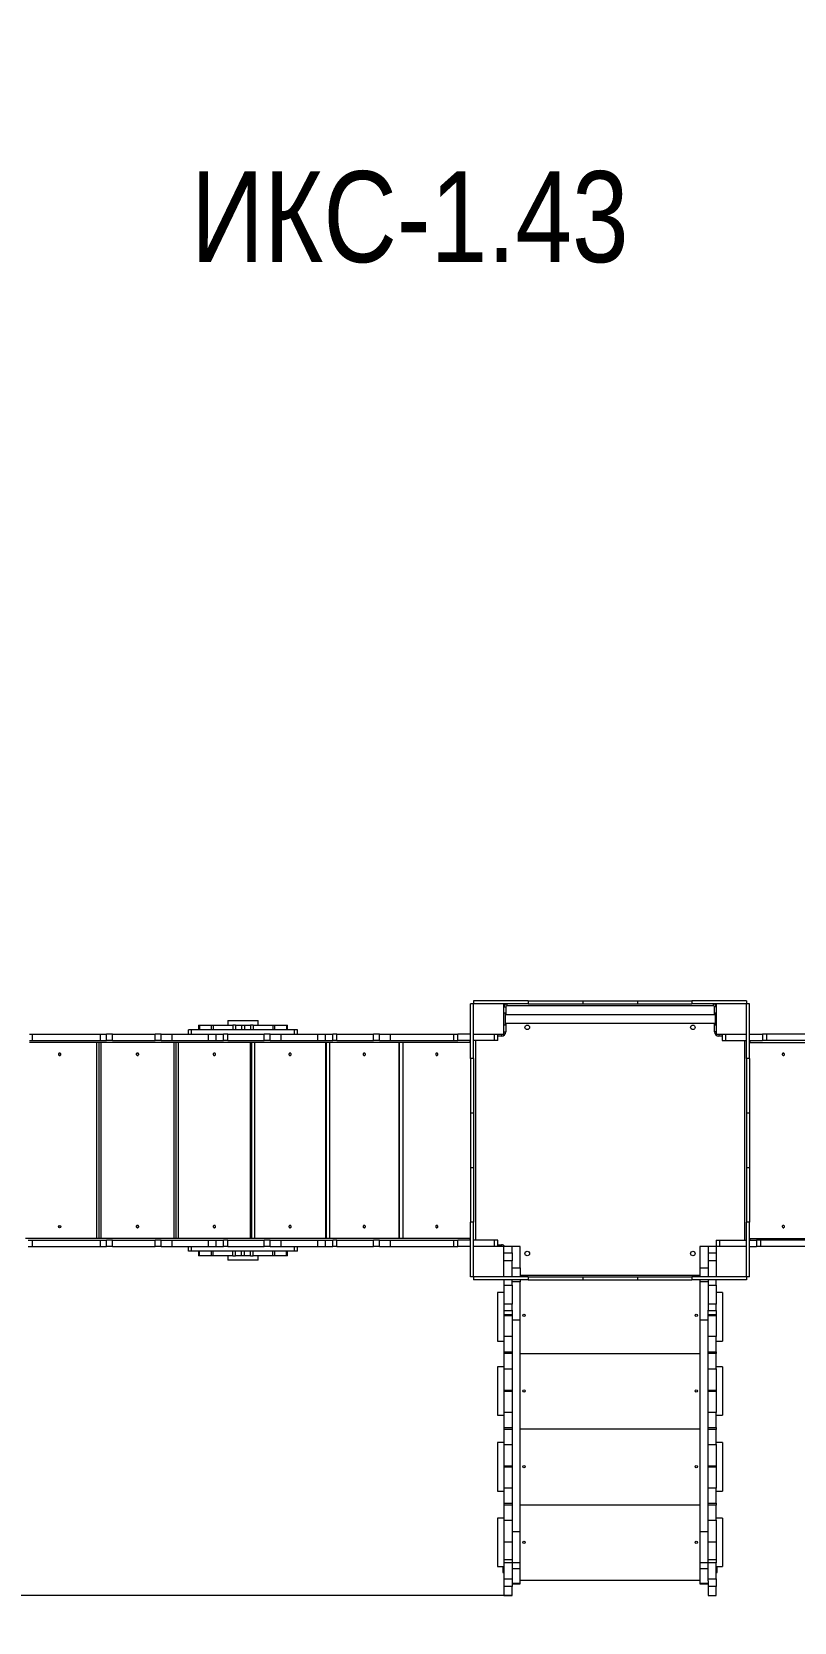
# Model space of a CAD drawing. Header units: millimetres. Extents: x -9609 to 9022, y -7175 to 8108.
# Drawn here: x -1159 to 1354, y -3581 to 1662 of the extents above; entities that cross this region are included whole.
import ezdxf

# ---------------------------------------------------------------- set-up
doc = ezdxf.new("R2010")
doc.units = ezdxf.units.MM
for name, color, linetype in [('DIKOM_АРТИКУЛ', 7, 'Continuous'), ('DIKOM_ОБЪЕКТ', 7, 'Continuous'), ('DIKOM_РАЗМЕР_ЗОНА', 7, 'Continuous'), ('DIKOM_РАЗМЕР_ОБЪЕКТА', 7, 'Continuous')]:
    doc.layers.add(name, color=color, linetype=linetype)
doc.styles.add('style1', font='arial.ttf', dxfattribs={"width": 0.8})
doc.dimstyles.new('1-50', dxfattribs={"dimtxt": 300, "dimasz": 200, "dimexe": 100, "dimexo": 0, "dimgap": 100, "dimtad": 1, "dimtxsty": 'style1', "dimcen": 200, "dimclrd": 7, "dimclre": 7, "dimclrt": 7, "dimadec": 1, "dimazin": 2, "dimtfac": 1, "dimtmove": 0, "dimatfit": 2, "dimfxl": 0, "dimlwd": 25, "dimlwe": 18, "dimarcsym": 0})

# ---------------------------------------------------------------- blocks, each defined once
blk = doc.blocks.new('*D10')
at = {"layer": 'Defpoints', "color": 0, "transparency": 16777216}
for p in [(-405.5, 6589.2), (-8044.7, -3492.8), (424.1, -3492.8)]:
    blk.add_point(p, dxfattribs=at)
at = {"layer": 'DIKOM_РАЗМЕР_ОБЪЕКТА', "color": 7, "lineweight": 18, "transparency": 16777216}
for p, q in [((-405.5, 6589.2), (-8144.7, 6589.2)), ((424.1, -3492.8), (-8144.7, -3492.8))]:
    blk.add_line(p, q, dxfattribs=at)
at = {"layer": 'DIKOM_РАЗМЕР_ОБЪЕКТА', "color": 7, "lineweight": 25, "transparency": 16777216}
blk.add_line((-8044.7, 6389.2), (-8044.7, -3292.8), dxfattribs=at)
at = {"layer": 'DIKOM_РАЗМЕР_ОБЪЕКТА', "color": 7, "transparency": 16777216}
for points in [[(-8078, 6389.2), (-8011.3, 6389.2), (-8044.7, 6589.2)], [(-8078, -3292.8), (-8011.3, -3292.8), (-8044.7, -3492.8)]]:
    blk.add_solid(points, dxfattribs=at)
at = {"layer": 'DIKOM_РАЗМЕР_ОБЪЕКТА', "color": 7, "transparency": 16777216, "insert": (-8297.8, 1541.5), "char_height": 300, "attachment_point": 5, "rotation": 90, "style": 'style1'}
blk.add_mtext('10100', dxfattribs=at)
blk = doc.blocks.new('*D11')
at = {"layer": 'Defpoints', "color": 0, "transparency": 16777216}
for p in [(-5802.9, 757.2), (7024.1, 94.2), (7024.1, -5959.7)]:
    blk.add_point(p, dxfattribs=at)
at = {"layer": 'DIKOM_РАЗМЕР_ОБЪЕКТА', "color": 7, "lineweight": 18, "transparency": 16777216}
for p, q in [((-5802.9, 757.2), (-5802.9, -6059.7)), ((7024.1, 94.2), (7024.1, -6059.7))]:
    blk.add_line(p, q, dxfattribs=at)
at = {"layer": 'DIKOM_РАЗМЕР_ОБЪЕКТА', "color": 7, "lineweight": 25, "transparency": 16777216}
blk.add_line((-5602.9, -5959.7), (6824.1, -5959.7), dxfattribs=at)
at = {"layer": 'DIKOM_РАЗМЕР_ОБЪЕКТА', "color": 7, "transparency": 16777216}
for points in [[(-5602.9, -5926.4), (-5602.9, -5993), (-5802.9, -5959.7)], [(6824.1, -5926.4), (6824.1, -5993), (7024.1, -5959.7)]]:
    blk.add_solid(points, dxfattribs=at)
at = {"layer": 'DIKOM_РАЗМЕР_ОБЪЕКТА', "color": 7, "transparency": 16777216, "insert": (822.9, -5706.5), "char_height": 300, "attachment_point": 5, "style": 'style1'}
blk.add_mtext('12800', dxfattribs=at)
blk = doc.blocks.new('*D12')
at = {"layer": 'Defpoints', "color": 0, "transparency": 16777216}
for p in [(9021.7, -405.8), (-7512.4, -2805.8), (9021.7, -7075)]:
    blk.add_point(p, dxfattribs=at)
at = {"layer": 'DIKOM_РАЗМЕР_ЗОНА', "color": 7, "lineweight": 18, "transparency": 16777216}
for p, q in [((9021.7, -405.8), (9021.7, -7175)), ((-7512.4, -2805.8), (-7512.4, -7175))]:
    blk.add_line(p, q, dxfattribs=at)
at = {"layer": 'DIKOM_РАЗМЕР_ЗОНА', "color": 7, "lineweight": 25, "transparency": 16777216}
blk.add_line((-7312.4, -7075), (8821.7, -7075), dxfattribs=at)
at = {"layer": 'DIKOM_РАЗМЕР_ЗОНА', "color": 7, "transparency": 16777216}
for points in [[(-7312.4, -7041.7), (-7312.4, -7108.4), (-7512.4, -7075)], [(8821.7, -7041.7), (8821.7, -7108.4), (9021.7, -7075)]]:
    blk.add_solid(points, dxfattribs=at)
at = {"layer": 'DIKOM_РАЗМЕР_ЗОНА', "color": 7, "transparency": 16777216, "insert": (938.2, -6821.9), "char_height": 300, "attachment_point": 5, "style": 'style1'}
blk.add_mtext('16500', dxfattribs=at)

msp = doc.modelspace()

# ---------------------------------------------------------------- linework, layer by layer
at = {"layer": 'DIKOM_ОБЪЕКТ', "color": 7, "linetype": 'Continuous', "lineweight": 15}
for p, q in [((297.086, -1542.788), (287.086, -1542.788)), ((287.086, -1722.788), (287.086, -1542.788)), ((477.086, -1532.788), (297.086, -1532.788)), ((297.086, -1532.788), (297.086, -1542.788)), ((297.086, -1722.788), (297.086, -1542.788)), ((477.086, -1542.788), (297.086, -1542.788)), ((397.085, -1642.788), (397.085, -1542.788)), ((397.085, -1552.788), (403.085, -1552.788)), ((401.086, -1572.788), (397.085, -1572.788)), ((401.086, -1572.788), (401.086, -1612.788)), ((403.085, -1552.788), (403.085, -1579.288)), ((407.085, -1542.788), (407.085, -1548.788)), ((1087.085, -1548.788), (407.085, -1548.788)), ((477.086, -1532.788), (477.086, -1542.788)), ((477.086, -1532.788), (657.085, -1532.788)), ((477.086, -1542.788), (657.085, -1542.788)), ((657.085, -1532.788), (657.085, -1542.788)), ((657.085, -1532.788), (837.085, -1532.788)), ((657.085, -1542.788), (837.085, -1542.788)), ((837.085, -1532.788), (837.085, -1542.788)), ((837.085, -1532.788), (1017.086, -1532.788)), ((837.085, -1542.788), (1017.086, -1542.788)), ((1017.086, -1532.788), (1017.086, -1542.788)), ((1197.086, -1532.788), (1017.086, -1532.788)), ((1197.086, -1542.788), (1017.086, -1542.788)), ((1087.085, -1542.788), (1087.085, -1548.788)), ((1097.085, -1552.788), (1091.085, -1552.788)), ((1091.085, -1579.288), (1091.085, -1552.788)), ((1097.085, -1572.788), (1093.086, -1572.788)), ((1093.086, -1572.788), (1093.086, -1612.788)), ((1097.085, -1542.788), (1097.085, -1642.788)), ((1197.086, -1532.788), (1197.086, -1542.788)), ((1207.086, -1542.788), (1197.086, -1542.788)), ((1197.086, -1722.788), (1197.086, -1542.788)), ((1207.086, -1722.788), (1207.086, -1542.788)), ((-609.545, -1612.788), (-609.545, -1627.788)), ((-609.545, -1612.788), (-606.699, -1612.788)), ((-606.699, -1612.788), (-606.699, -1627.788)), ((-606.699, -1612.788), (-568.063, -1612.788)), ((-568.063, -1612.788), (-568.063, -1627.788)), ((-568.063, -1612.788), (-561.394, -1612.788)), ((-561.394, -1612.788), (-561.394, -1627.788)), ((-561.394, -1612.788), (-496.128, -1612.788)), ((-512.914, -1597.788), (-512.914, -1612.788)), ((-512.914, -1597.788), (-412.915, -1597.788)), ((-496.128, -1612.788), (-496.128, -1627.788)), ((-488.056, -1612.788), (-496.128, -1612.788)), ((-488.056, -1612.788), (-488.056, -1627.788)), ((-488.056, -1612.788), (-467.427, -1612.788)), ((-467.427, -1612.788), (-467.427, -1627.788)), ((-467.427, -1612.788), (-458.402, -1612.788)), ((-458.402, -1612.788), (-458.402, -1627.788)), ((-458.402, -1612.788), (-437.773, -1612.788)), ((-437.773, -1612.788), (-437.773, -1627.788)), ((-429.7, -1612.788), (-437.773, -1612.788)), ((-429.7, -1612.788), (-429.7, -1627.788)), ((-429.7, -1612.788), (-364.434, -1612.788)), ((-412.915, -1612.788), (-412.915, -1597.788)), ((-364.434, -1612.788), (-364.434, -1627.788)), ((-364.434, -1612.788), (-357.766, -1612.788)), ((-357.766, -1627.788), (-357.766, -1612.788)), ((-357.766, -1612.788), (-319.13, -1612.788)), ((-319.13, -1612.788), (-319.13, -1627.788)), ((-319.13, -1612.788), (-316.284, -1612.788)), ((-316.284, -1627.788), (-316.284, -1612.788)), ((401.086, -1612.788), (397.085, -1612.788)), ((1093.086, -1579.288), (401.086, -1579.288)), ((401.086, -1606.288), (1093.086, -1606.288)), ((403.085, -1606.288), (403.085, -1634.788)), ((1091.085, -1634.788), (1091.085, -1606.288)), ((1097.085, -1612.788), (1093.086, -1612.788)), ((-1166.915, -1642.788), (-1157.398, -1642.788)), ((-1166.915, -1663.788), (-1157.398, -1663.788)), ((286.251, -1669.788), (-1166.915, -1669.788)), ((-1157.398, -1663.788), (-1157.398, -1642.788)), ((-1157.398, -1642.788), (-932.914, -1642.788)), ((-1157.398, -1663.788), (-932.914, -1663.788)), ((-944.69, -2315.788), (-944.69, -1669.788)), ((-938.506, -1669.788), (-938.506, -2315.788)), ((-932.914, -1663.788), (-932.914, -1642.788)), ((-932.914, -1642.788), (-912.915, -1642.788)), ((-932.914, -1663.788), (-912.915, -1663.788)), ((-931.964, -1669.788), (-931.964, -2315.788)), ((-912.915, -1663.788), (-912.915, -1642.788)), ((-892.915, -1642.788), (-912.915, -1642.788)), ((-892.915, -1663.788), (-912.915, -1663.788)), ((-892.915, -1663.788), (-892.915, -1642.788)), ((-892.915, -1642.788), (-752.915, -1642.788)), ((-892.915, -1663.788), (-752.915, -1663.788)), ((-752.915, -1663.788), (-752.915, -1642.788)), ((-732.915, -1642.788), (-752.915, -1642.788)), ((-732.915, -1663.788), (-752.915, -1663.788)), ((-732.915, -1663.788), (-732.915, -1642.788)), ((-732.915, -1642.788), (-696.914, -1642.788)), ((-732.915, -1663.788), (-696.914, -1663.788)), ((-696.914, -1663.788), (-696.914, -1642.788)), ((-696.914, -1642.788), (-576.629, -1642.788)), ((-696.914, -1663.788), (-576.629, -1663.788)), ((-689.415, -2315.788), (-689.415, -1669.788)), ((-684.663, -1669.788), (-684.663, -2315.788)), ((-676.748, -1669.788), (-676.748, -2315.788)), ((-642.915, -1642.788), (-642.915, -1627.788)), ((-632.914, -1627.788), (-642.915, -1627.788)), ((-632.914, -1642.788), (-632.914, -1627.788)), ((-292.914, -1627.788), (-632.914, -1627.788)), ((-576.629, -1663.788), (-576.629, -1642.788)), ((-576.629, -1642.788), (-551.081, -1642.788)), ((-576.629, -1663.788), (-551.081, -1663.788)), ((-551.081, -1663.788), (-551.081, -1642.788)), ((-551.081, -1642.788), (-527.393, -1642.788)), ((-551.081, -1663.788), (-527.393, -1663.788)), ((-527.393, -1663.788), (-527.393, -1642.788)), ((-513.2, -1642.788), (-527.393, -1642.788)), ((-513.2, -1663.788), (-527.393, -1663.788)), ((-513.2, -1663.788), (-513.2, -1642.788)), ((-513.2, -1642.788), (-392.915, -1642.788)), ((-513.2, -1663.788), (-392.915, -1663.788)), ((-437.731, -2315.788), (-437.731, -1669.788)), ((-434.507, -1669.788), (-434.507, -2315.788)), ((-425.274, -1669.788), (-425.274, -2315.788)), ((-392.915, -1663.788), (-392.915, -1642.788)), ((-372.915, -1642.788), (-392.915, -1642.788)), ((-372.915, -1663.788), (-392.915, -1663.788)), ((-372.915, -1663.788), (-372.915, -1642.788)), ((-372.915, -1642.788), (-336.915, -1642.788)), ((-372.915, -1663.788), (-336.915, -1663.788)), ((-336.915, -1663.788), (-336.915, -1642.788)), ((-336.915, -1642.788), (-216.629, -1642.788)), ((-336.915, -1663.788), (-216.629, -1663.788)), ((-292.914, -1642.788), (-292.914, -1627.788)), ((-282.914, -1627.788), (-292.914, -1627.788)), ((-282.914, -1642.788), (-282.914, -1627.788)), ((-216.629, -1663.788), (-216.629, -1642.788)), ((-216.629, -1642.788), (-191.082, -1642.788)), ((-216.629, -1663.788), (-191.082, -1663.788)), ((-191.082, -1663.788), (-191.082, -1642.788)), ((-191.082, -1642.788), (-167.393, -1642.788)), ((-191.082, -1663.788), (-167.393, -1663.788)), ((-190.345, -2315.788), (-190.345, -1669.788)), ((-188.82, -1669.788), (-188.82, -2315.788)), ((-178.214, -1669.788), (-178.214, -2315.788)), ((-167.393, -1663.788), (-167.393, -1642.788)), ((-153.2, -1642.788), (-167.393, -1642.788)), ((-153.2, -1663.788), (-167.393, -1663.788)), ((-153.2, -1663.788), (-153.2, -1642.788)), ((-153.2, -1642.788), (-32.914, -1642.788)), ((-153.2, -1663.788), (-32.914, -1663.788)), ((-32.914, -1663.788), (-32.914, -1642.788)), ((-12.914, -1642.788), (-32.914, -1642.788)), ((-12.914, -1663.788), (-32.914, -1663.788)), ((-12.914, -1663.788), (-12.914, -1642.788)), ((-12.914, -1642.788), (23.086, -1642.788)), ((-12.914, -1663.788), (23.086, -1663.788)), ((23.086, -1663.788), (23.086, -1642.788)), ((23.086, -1642.788), (231.569, -1642.788)), ((23.086, -1663.788), (231.569, -1663.788)), ((51.691, -2315.788), (51.691, -1669.788)), ((51.81, -1669.788), (51.81, -2315.788)), ((63.731, -1669.788), (63.731, -2315.788)), ((231.569, -1663.788), (231.569, -1642.788)), ((231.569, -1642.788), (244.798, -1642.788)), ((231.569, -1663.788), (244.798, -1663.788)), ((244.798, -1663.788), (244.798, -1642.788)), ((287.086, -1642.788), (244.798, -1642.788)), ((287.086, -1663.788), (244.798, -1663.788)), ((286.251, -1669.788), (286.251, -1663.788)), ((287.086, -1669.788), (286.251, -1669.788)), ((297.086, -1642.788), (397.085, -1642.788)), ((366.559, -1663.788), (297.086, -1663.788)), ((303.086, -1663.788), (303.086, -2321.788)), ((366.559, -1663.788), (366.559, -1642.788)), ((377.085, -1663.788), (366.559, -1663.788)), ((377.085, -1663.788), (377.085, -1642.788)), ((389.086, -1648.788), (377.085, -1648.788)), ((389.086, -1642.788), (389.086, -1648.788)), ((397.085, -1634.788), (403.085, -1634.788)), ((1097.085, -1634.788), (1091.085, -1634.788)), ((1097.085, -1642.788), (1197.086, -1642.788)), ((1105.086, -1642.788), (1105.086, -1648.788)), ((1117.085, -1648.788), (1105.086, -1648.788)), ((1117.085, -1642.788), (1117.085, -1663.788)), ((1117.085, -1663.788), (1127.612, -1663.788)), ((1127.612, -1642.788), (1127.612, -1663.788)), ((1127.612, -1663.788), (1197.086, -1663.788)), ((1191.086, -2321.788), (1191.086, -1663.788)), ((1207.086, -1642.788), (1249.373, -1642.788)), ((1207.086, -1663.788), (1249.373, -1663.788)), ((1207.086, -1669.788), (1207.92, -1669.788)), ((1207.92, -1663.788), (1207.92, -1669.788)), ((1207.92, -1669.788), (2558.806, -1669.788)), ((1249.373, -1642.788), (1249.373, -1663.788)), ((1262.602, -1642.788), (1249.373, -1642.788)), ((1262.602, -1663.788), (1249.373, -1663.788)), ((1262.602, -1642.788), (1262.602, -1663.788)), ((1471.086, -1642.788), (1262.602, -1642.788)), ((1471.086, -1663.788), (1262.602, -1663.788)), ((297.086, -1722.788), (287.086, -1722.788)), ((287.086, -1722.788), (287.086, -1902.788)), ((297.086, -1722.788), (297.086, -1902.788)), ((1207.086, -1722.788), (1197.086, -1722.788)), ((1197.086, -1722.788), (1197.086, -1902.788)), ((1207.086, -1722.788), (1207.086, -1902.788)), ((297.086, -1902.788), (287.086, -1902.788)), ((287.086, -1902.788), (287.086, -2082.788)), ((297.086, -1902.788), (297.086, -2082.788)), ((1207.086, -1902.788), (1197.086, -1902.788)), ((1197.086, -1902.788), (1197.086, -2082.788)), ((1207.086, -1902.788), (1207.086, -2082.788)), ((297.086, -2082.788), (287.086, -2082.788)), ((287.086, -2082.788), (287.086, -2262.788)), ((297.086, -2082.788), (297.086, -2262.788)), ((1207.086, -2082.788), (1197.086, -2082.788)), ((1197.086, -2082.788), (1197.086, -2262.788)), ((1207.086, -2082.788), (1207.086, -2262.788)), ((297.086, -2262.788), (287.086, -2262.788)), ((287.086, -2442.788), (287.086, -2262.788)), ((297.086, -2442.788), (297.086, -2262.788)), ((1207.086, -2262.788), (1197.086, -2262.788)), ((1197.086, -2442.788), (1197.086, -2262.788)), ((1207.086, -2442.788), (1207.086, -2262.788)), ((286.251, -2315.788), (-1179.612, -2315.788)), ((-1170.627, -2321.788), (-1157.398, -2321.788)), ((-1170.627, -2342.788), (-1157.398, -2342.788)), ((-1157.398, -2342.788), (-1157.398, -2321.788)), ((-1157.398, -2321.788), (-932.914, -2321.788)), ((-1157.398, -2342.788), (-932.914, -2342.788)), ((-932.914, -2342.788), (-932.914, -2321.788)), ((-932.914, -2321.788), (-912.915, -2321.788)), ((-932.914, -2342.788), (-912.915, -2342.788)), ((-912.915, -2342.788), (-912.915, -2321.788)), ((-892.915, -2321.788), (-912.915, -2321.788)), ((-892.915, -2342.788), (-912.915, -2342.788)), ((-892.915, -2342.788), (-892.915, -2321.788)), ((-892.915, -2321.788), (-752.915, -2321.788)), ((-892.915, -2342.788), (-752.915, -2342.788)), ((-752.915, -2342.788), (-752.915, -2321.788)), ((-732.915, -2321.788), (-752.915, -2321.788)), ((-732.915, -2342.788), (-752.915, -2342.788)), ((-732.915, -2342.788), (-732.915, -2321.788)), ((-732.915, -2321.788), (-696.914, -2321.788)), ((-732.915, -2342.788), (-696.914, -2342.788)), ((-696.914, -2342.788), (-696.914, -2321.788)), ((-696.914, -2321.788), (-576.629, -2321.788)), ((-696.914, -2342.788), (-576.629, -2342.788)), ((-642.915, -2357.788), (-642.915, -2342.788)), ((-632.914, -2357.788), (-642.915, -2357.788)), ((-632.914, -2357.788), (-632.914, -2342.788)), ((-292.914, -2357.788), (-632.914, -2357.788)), ((-609.545, -2357.788), (-609.545, -2372.788)), ((-606.699, -2372.788), (-606.699, -2357.788)), ((-576.629, -2342.788), (-576.629, -2321.788)), ((-576.629, -2321.788), (-551.081, -2321.788)), ((-576.629, -2342.788), (-551.081, -2342.788)), ((-568.062, -2357.788), (-568.062, -2372.788)), ((-561.394, -2372.788), (-561.394, -2357.788)), ((-551.081, -2342.788), (-551.081, -2321.788)), ((-551.081, -2321.788), (-527.393, -2321.788)), ((-551.081, -2342.788), (-527.393, -2342.788)), ((-527.393, -2342.788), (-527.393, -2321.788)), ((-513.2, -2321.788), (-527.393, -2321.788)), ((-513.2, -2342.788), (-527.393, -2342.788)), ((-513.2, -2342.788), (-513.2, -2321.788)), ((-513.2, -2321.788), (-392.915, -2321.788)), ((-513.2, -2342.788), (-392.915, -2342.788)), ((-496.128, -2372.788), (-496.128, -2357.788)), ((-488.056, -2372.788), (-488.056, -2357.788)), ((-467.426, -2372.788), (-467.426, -2357.788)), ((-458.401, -2372.788), (-458.401, -2357.788)), ((-437.772, -2372.788), (-437.772, -2357.788)), ((-429.7, -2372.788), (-429.7, -2357.788)), ((-392.915, -2342.788), (-392.915, -2321.788)), ((-372.915, -2321.788), (-392.915, -2321.788)), ((-372.915, -2342.788), (-392.915, -2342.788)), ((-372.915, -2342.788), (-372.915, -2321.788)), ((-372.915, -2321.788), (-336.915, -2321.788)), ((-372.915, -2342.788), (-336.915, -2342.788)), ((-364.434, -2372.788), (-364.434, -2357.788)), ((-357.766, -2372.788), (-357.766, -2357.788)), ((-336.915, -2342.788), (-336.915, -2321.788)), ((-336.915, -2321.788), (-216.629, -2321.788)), ((-336.915, -2342.788), (-216.629, -2342.788)), ((-319.13, -2372.788), (-319.13, -2357.788)), ((-316.284, -2372.788), (-316.284, -2357.788)), ((-292.914, -2357.788), (-292.914, -2342.788)), ((-282.914, -2357.788), (-292.914, -2357.788)), ((-282.914, -2357.788), (-282.914, -2342.788)), ((-216.629, -2342.788), (-216.629, -2321.788)), ((-216.629, -2321.788), (-191.082, -2321.788)), ((-216.629, -2342.788), (-191.082, -2342.788)), ((-191.082, -2342.788), (-191.082, -2321.788)), ((-191.082, -2321.788), (-167.393, -2321.788)), ((-191.082, -2342.788), (-167.393, -2342.788)), ((-167.393, -2342.788), (-167.393, -2321.788)), ((-153.2, -2321.788), (-167.393, -2321.788)), ((-153.2, -2342.788), (-167.393, -2342.788)), ((-153.2, -2342.788), (-153.2, -2321.788)), ((-153.2, -2321.788), (-32.914, -2321.788)), ((-153.2, -2342.788), (-32.914, -2342.788)), ((-32.914, -2342.788), (-32.914, -2321.788)), ((-12.914, -2321.788), (-32.914, -2321.788)), ((-12.914, -2342.788), (-32.914, -2342.788)), ((-12.914, -2342.788), (-12.914, -2321.788)), ((-12.914, -2321.788), (23.086, -2321.788)), ((-12.914, -2342.788), (23.086, -2342.788)), ((23.086, -2342.788), (23.086, -2321.788)), ((23.086, -2321.788), (231.569, -2321.788)), ((23.086, -2342.788), (231.569, -2342.788)), ((231.569, -2342.788), (231.569, -2321.788)), ((231.569, -2321.788), (244.798, -2321.788)), ((231.569, -2342.788), (244.798, -2342.788)), ((244.798, -2342.788), (244.798, -2321.788)), ((287.086, -2321.788), (244.798, -2321.788)), ((287.086, -2342.788), (244.798, -2342.788)), ((287.086, -2315.788), (286.251, -2315.788)), ((286.251, -2321.788), (286.251, -2315.788)), ((366.559, -2321.788), (297.086, -2321.788)), ((397.085, -2342.788), (297.086, -2342.788)), ((366.559, -2342.788), (366.559, -2321.788)), ((377.085, -2321.788), (366.559, -2321.788)), ((377.085, -2342.788), (377.085, -2321.788)), ((377.085, -2336.788), (389.086, -2336.788)), ((389.086, -2336.788), (389.086, -2342.788)), ((424.086, -2342.788), (397.085, -2342.788)), ((397.085, -2442.788), (397.085, -2342.788)), ((424.086, -2342.959), (397.085, -2342.959)), ((424.086, -2342.788), (424.086, -2342.959)), ((451.086, -2342.788), (424.086, -2342.788)), ((424.086, -2362.959), (424.086, -2342.959)), ((451.086, -2412.788), (451.086, -2342.788)), ((1070.086, -2342.788), (1043.086, -2342.788)), ((1043.086, -2342.788), (1043.086, -2412.788)), ((1070.086, -2342.959), (1070.086, -2342.788)), ((1097.085, -2342.788), (1070.086, -2342.788)), ((1070.086, -2342.959), (1070.086, -2362.959)), ((1097.085, -2342.959), (1070.086, -2342.959)), ((1097.085, -2321.788), (1097.085, -2342.788)), ((1097.085, -2321.788), (1107.612, -2321.788)), ((1097.085, -2342.788), (1097.085, -2442.788)), ((1197.086, -2342.788), (1097.085, -2342.788)), ((1107.612, -2321.788), (1107.612, -2342.788)), ((1107.612, -2321.788), (1197.086, -2321.788)), ((1207.086, -2315.788), (1207.92, -2315.788)), ((1207.086, -2321.788), (1229.373, -2321.788)), ((1207.086, -2342.788), (1229.373, -2342.788)), ((1207.92, -2315.788), (2560.644, -2315.788)), ((1207.92, -2315.788), (1207.92, -2321.788)), ((1229.373, -2321.788), (1229.373, -2342.788)), ((1242.602, -2321.788), (1229.373, -2321.788)), ((1242.602, -2342.788), (1229.373, -2342.788)), ((1242.602, -2321.788), (1242.602, -2342.788)), ((1451.086, -2321.788), (1242.602, -2321.788)), ((1451.086, -2342.788), (1242.602, -2342.788)), ((-606.699, -2372.788), (-609.545, -2372.788)), ((-568.063, -2372.788), (-606.699, -2372.788)), ((-561.394, -2372.788), (-568.062, -2372.788)), ((-496.128, -2372.788), (-561.394, -2372.788)), ((-512.914, -2372.788), (-512.914, -2387.788)), ((-412.915, -2387.788), (-512.914, -2387.788)), ((-496.128, -2372.788), (-488.056, -2372.788)), ((-467.426, -2372.788), (-488.056, -2372.788)), ((-458.401, -2372.788), (-467.426, -2372.788)), ((-437.772, -2372.788), (-458.401, -2372.788)), ((-437.772, -2372.788), (-429.7, -2372.788)), ((-364.434, -2372.788), (-429.7, -2372.788)), ((-412.915, -2387.788), (-412.915, -2372.788)), ((-357.766, -2372.788), (-364.434, -2372.788)), ((-319.13, -2372.788), (-357.767, -2372.788)), ((-316.284, -2372.788), (-319.13, -2372.788)), ((397.085, -2362.959), (424.086, -2362.959)), ((424.086, -2390.143), (397.085, -2390.143)), ((424.086, -2362.959), (424.086, -2390.143)), ((424.086, -2442.788), (424.086, -2390.143)), ((1070.086, -2362.959), (1097.085, -2362.959)), ((1070.086, -2362.959), (1070.086, -2390.143)), ((1097.085, -2390.143), (1070.086, -2390.143)), ((1070.086, -2390.143), (1070.086, -2442.788)), ((297.086, -2442.788), (287.086, -2442.788)), ((297.086, -2442.788), (297.086, -2452.788)), ((477.086, -2442.788), (297.086, -2442.788)), ((477.086, -2452.788), (297.086, -2452.788)), ((397.085, -2452.788), (397.085, -2469.966)), ((424.086, -2412.788), (451.086, -2412.788)), ((424.086, -2469.966), (424.086, -2452.788)), ((451.086, -2458.808), (424.086, -2458.808)), ((451.086, -2412.788), (451.086, -2442.788)), ((451.086, -2436.788), (1043.086, -2436.788)), ((451.086, -2452.788), (451.086, -2458.808)), ((451.086, -2585.333), (451.086, -2458.808)), ((477.086, -2442.788), (477.086, -2452.788)), ((477.086, -2442.788), (657.085, -2442.788)), ((477.086, -2452.788), (657.085, -2452.788)), ((657.085, -2442.788), (657.085, -2452.788)), ((657.085, -2442.788), (837.085, -2442.788)), ((657.085, -2452.788), (837.085, -2452.788)), ((837.085, -2442.788), (837.085, -2452.788)), ((837.085, -2442.788), (1017.086, -2442.788)), ((837.085, -2452.788), (1017.086, -2452.788)), ((1017.086, -2442.788), (1017.086, -2452.788)), ((1197.086, -2442.788), (1017.086, -2442.788)), ((1197.086, -2452.788), (1017.086, -2452.788)), ((1043.086, -2412.788), (1070.086, -2412.788)), ((1043.086, -2412.788), (1043.086, -2442.788)), ((1043.086, -2452.788), (1043.086, -2458.808)), ((1070.086, -2458.808), (1043.086, -2458.808)), ((1043.086, -2458.808), (1043.086, -2585.333)), ((1070.086, -2452.788), (1070.086, -2469.966)), ((1097.085, -2469.966), (1097.085, -2452.788)), ((1197.086, -2442.788), (1197.086, -2452.788)), ((1207.086, -2442.788), (1197.086, -2442.788)), ((397.085, -2494.567), (376.086, -2494.567)), ((376.086, -2494.567), (376.086, -2654.567)), ((397.085, -2469.966), (424.086, -2469.966)), ((397.085, -2469.966), (397.085, -2533.07)), ((424.086, -2469.966), (424.086, -2533.07)), ((1070.086, -2469.966), (1097.085, -2469.966)), ((1070.086, -2469.966), (1070.086, -2533.07)), ((1097.085, -2469.966), (1097.085, -2533.07)), ((1118.086, -2494.567), (1097.085, -2494.567)), ((1118.086, -2494.567), (1118.086, -2654.567)), ((424.086, -2533.07), (397.085, -2533.07)), ((397.085, -2533.07), (397.085, -2553.246)), ((397.085, -2553.246), (424.086, -2553.246)), ((397.085, -2553.246), (397.085, -2566.788)), ((397.085, -2566.788), (424.086, -2566.788)), ((397.085, -2566.788), (397.085, -2569.788)), ((424.086, -2552.452), (424.086, -2533.07)), ((424.086, -2552.452), (424.086, -2585.333)), ((1097.085, -2533.07), (1070.086, -2533.07)), ((1070.086, -2533.07), (1070.086, -2552.452)), ((1070.086, -2585.333), (1070.086, -2552.452)), ((1070.086, -2553.246), (1097.085, -2553.246)), ((1070.086, -2566.788), (1097.085, -2566.788)), ((1097.085, -2553.246), (1097.085, -2533.07)), ((1097.085, -2553.246), (1097.085, -2566.788)), ((1097.085, -2566.788), (1097.085, -2569.788)), ((397.085, -2569.788), (424.086, -2569.788)), ((397.085, -2569.788), (397.085, -2639.788)), ((451.086, -2585.333), (424.086, -2585.333)), ((424.086, -2585.333), (424.086, -3283.378)), ((451.086, -3283.378), (451.086, -2585.333)), ((1070.086, -2585.333), (1043.086, -2585.333)), ((1043.086, -2585.333), (1043.086, -3283.378)), ((1070.086, -2569.788), (1097.085, -2569.788)), ((1070.086, -3283.378), (1070.086, -2585.333)), ((1097.085, -2569.788), (1097.085, -2639.788)), ((376.086, -2654.567), (397.085, -2654.567)), ((424.086, -2639.788), (397.085, -2639.788)), ((397.085, -2639.788), (397.085, -2689.788)), ((1097.085, -2639.788), (1070.086, -2639.788)), ((1097.085, -2689.788), (1097.085, -2639.788)), ((1097.085, -2654.567), (1118.086, -2654.567)), ((397.085, -2689.788), (424.086, -2689.788)), ((397.085, -2689.788), (397.085, -2695.788)), ((424.086, -2695.788), (397.085, -2695.788)), ((397.085, -2695.788), (397.085, -2745.788)), ((451.086, -2694.788), (1043.086, -2694.788)), ((1070.086, -2689.788), (1097.085, -2689.788)), ((1097.085, -2695.788), (1070.086, -2695.788)), ((1097.085, -2689.788), (1097.085, -2695.788)), ((1097.085, -2745.788), (1097.085, -2695.788)), ((397.085, -2738.788), (376.086, -2738.788)), ((376.086, -2738.788), (376.086, -2898.788)), ((397.085, -2745.788), (424.086, -2745.788)), ((397.085, -2745.788), (397.085, -2815.788)), ((1070.086, -2745.788), (1097.085, -2745.788)), ((1118.086, -2738.788), (1097.085, -2738.788)), ((1097.085, -2745.788), (1097.085, -2815.788)), ((1118.086, -2738.788), (1118.086, -2898.788)), ((397.085, -2815.788), (424.086, -2815.788)), ((397.085, -2815.788), (397.085, -2819.788)), ((397.085, -2819.788), (424.086, -2819.788)), ((397.085, -2819.788), (397.085, -2889.788)), ((1070.086, -2815.788), (1097.085, -2815.788)), ((1070.086, -2819.788), (1097.085, -2819.788)), ((1097.085, -2815.788), (1097.085, -2819.788)), ((1097.085, -2819.788), (1097.085, -2889.788)), ((376.086, -2898.788), (397.085, -2898.788)), ((424.086, -2889.788), (397.085, -2889.788)), ((397.085, -2889.788), (397.085, -2939.788)), ((1097.085, -2889.788), (1070.086, -2889.788)), ((1097.085, -2939.788), (1097.085, -2889.788)), ((1097.085, -2898.788), (1118.086, -2898.788)), ((397.085, -2939.788), (424.086, -2939.788)), ((397.085, -2939.788), (397.085, -2945.788)), ((424.086, -2945.788), (397.085, -2945.788)), ((397.085, -2945.788), (397.085, -2995.788)), ((451.086, -2943.788), (1043.086, -2943.788)), ((1070.086, -2939.788), (1097.085, -2939.788)), ((1097.085, -2945.788), (1070.086, -2945.788)), ((1097.085, -2939.788), (1097.085, -2945.788)), ((1097.085, -2995.788), (1097.085, -2945.788)), ((397.085, -2988.788), (376.086, -2988.788)), ((376.086, -2988.788), (376.086, -3148.788)), ((397.085, -2995.788), (424.086, -2995.788)), ((397.085, -2995.788), (397.085, -3065.788)), ((1070.086, -2995.788), (1097.085, -2995.788)), ((1118.086, -2988.788), (1097.085, -2988.788)), ((1097.085, -2995.788), (1097.085, -3065.788)), ((1118.086, -2988.788), (1118.086, -3148.788)), ((397.085, -3065.788), (424.086, -3065.788)), ((397.085, -3065.788), (397.085, -3068.788)), ((397.085, -3068.788), (424.086, -3068.788)), ((397.085, -3068.788), (397.085, -3138.788)), ((1070.086, -3065.788), (1097.085, -3065.788)), ((1070.086, -3068.788), (1097.085, -3068.788)), ((1097.085, -3065.788), (1097.085, -3068.788)), ((1097.085, -3068.788), (1097.085, -3138.788)), ((424.086, -3138.788), (397.085, -3138.788)), ((397.085, -3138.788), (397.085, -3188.788)), ((1097.085, -3138.788), (1070.086, -3138.788)), ((1097.085, -3188.788), (1097.085, -3138.788)), ((376.086, -3148.788), (397.085, -3148.788)), ((397.085, -3188.788), (424.086, -3188.788)), ((397.085, -3188.788), (397.085, -3194.788)), ((424.086, -3194.788), (397.085, -3194.788)), ((397.085, -3194.788), (397.085, -3244.788)), ((451.086, -3193.788), (1043.086, -3193.788)), ((1070.086, -3188.788), (1097.085, -3188.788)), ((1097.085, -3194.788), (1070.086, -3194.788)), ((1097.085, -3148.788), (1118.086, -3148.788)), ((1097.085, -3188.788), (1097.085, -3194.788)), ((1097.085, -3244.788), (1097.085, -3194.788)), ((397.085, -3237.788), (376.086, -3237.788)), ((376.086, -3237.788), (376.086, -3397.788)), ((397.085, -3244.788), (424.086, -3244.788)), ((397.085, -3244.788), (397.085, -3315.837)), ((1070.086, -3244.788), (1097.085, -3244.788)), ((1118.086, -3237.788), (1097.085, -3237.788)), ((1097.085, -3244.788), (1097.085, -3315.837)), ((1118.086, -3237.788), (1118.086, -3397.788)), ((451.086, -3283.378), (424.086, -3283.378)), ((424.086, -3283.378), (424.086, -3385.247)), ((451.086, -3385.247), (451.086, -3283.378)), ((1070.086, -3283.378), (1043.086, -3283.378)), ((1043.086, -3283.378), (1043.086, -3385.247)), ((1070.086, -3385.247), (1070.086, -3283.378)), ((397.085, -3315.837), (424.086, -3315.837)), ((397.085, -3315.837), (397.085, -3374.749)), ((1070.086, -3315.837), (1097.085, -3315.837)), ((1097.085, -3315.837), (1097.085, -3374.749)), ((376.086, -3397.788), (397.085, -3397.788)), ((394.085, -3397.788), (394.085, -3417.788)), ((397.085, -3374.749), (424.086, -3374.749)), ((397.085, -3374.749), (397.085, -3385.537)), ((424.086, -3385.537), (397.085, -3385.537)), ((397.085, -3385.537), (397.085, -3438.472)), ((451.086, -3385.247), (424.086, -3385.247)), ((424.086, -3385.247), (424.086, -3405.375)), ((451.086, -3405.375), (424.086, -3405.375)), ((424.086, -3405.375), (424.086, -3445.141)), ((451.086, -3405.375), (451.086, -3385.247)), ((451.086, -3454.033), (451.086, -3405.375)), ((1070.086, -3385.247), (1043.086, -3385.247)), ((1043.086, -3385.247), (1043.086, -3405.375)), ((1070.086, -3405.375), (1043.086, -3405.375)), ((1043.086, -3405.375), (1043.086, -3454.033)), ((1070.086, -3374.749), (1097.085, -3374.749)), ((1070.086, -3405.375), (1070.086, -3385.247)), ((1097.085, -3385.537), (1070.086, -3385.537)), ((1070.086, -3445.141), (1070.086, -3405.375)), ((1097.085, -3374.749), (1097.085, -3385.537)), ((1097.085, -3438.472), (1097.085, -3385.537)), ((1097.085, -3397.788), (1118.086, -3397.788)), ((1100.086, -3417.788), (1100.086, -3397.788)), ((394.085, -3417.788), (397.085, -3417.788)), ((397.085, -3438.472), (424.086, -3438.472)), ((397.085, -3438.472), (397.085, -3463.659)), ((424.086, -3445.141), (424.086, -3463.659)), ((451.086, -3454.033), (424.086, -3454.033)), ((424.086, -3454.681), (451.086, -3454.681)), ((451.086, -3442.788), (1043.086, -3442.788)), ((451.086, -3454.681), (451.086, -3454.033)), ((1070.086, -3454.033), (1043.086, -3454.033)), ((1043.086, -3454.033), (1043.086, -3454.681)), ((1043.086, -3454.681), (1070.086, -3454.681)), ((1070.086, -3438.472), (1097.085, -3438.472)), ((1070.086, -3445.141), (1070.086, -3463.659)), ((1097.085, -3417.788), (1100.086, -3417.788)), ((1097.085, -3438.472), (1097.085, -3463.659)), ((424.086, -3463.659), (397.085, -3463.659)), ((397.085, -3463.659), (397.085, -3492.788)), ((397.085, -3492.788), (424.086, -3492.788)), ((424.086, -3492.788), (424.086, -3463.659)), ((1097.085, -3463.659), (1070.086, -3463.659)), ((1070.086, -3463.659), (1070.086, -3492.788)), ((1070.086, -3492.788), (1097.085, -3492.788)), ((1097.085, -3492.788), (1097.085, -3463.659))]:
    msp.add_line(p, q, dxfattribs=at)
at = {"layer": 'DIKOM_ОБЪЕКТ', "color": 7, "linetype": 'Continuous', "lineweight": 15, "flags": 128}
for points in [[(-1067.425, -1704.788), (-1068.583, -1704.966), (-1069.638, -1705.483), (-1070.496, -1706.294), (-1071.081, -1707.326), (-1071.342, -1708.489), (-1071.254, -1709.678), (-1070.827, -1710.788), (-1070.097, -1711.72), (-1069.129, -1712.392), (-1068.011, -1712.743), (-1066.84, -1712.743), (-1065.721, -1712.392), (-1064.754, -1711.72), (-1064.024, -1710.788), (-1063.596, -1709.678), (-1063.509, -1708.489), (-1063.769, -1707.326), (-1064.355, -1706.294), (-1065.213, -1705.483), (-1066.268, -1704.966), (-1067.425, -1704.788)], [(-810.689, -1704.788), (-811.833, -1704.966), (-812.876, -1705.483), (-813.723, -1706.294), (-814.302, -1707.326), (-814.559, -1708.489), (-814.472, -1709.678), (-814.05, -1710.788), (-813.329, -1711.72), (-812.373, -1712.392), (-811.268, -1712.743), (-810.111, -1712.743), (-809.005, -1712.392), (-808.049, -1711.72), (-807.328, -1710.788), (-806.906, -1709.678), (-806.819, -1708.489), (-807.077, -1707.326), (-807.655, -1706.294), (-808.503, -1705.483), (-809.545, -1704.966), (-810.689, -1704.788)], [(-557.239, -1704.788), (-558.367, -1704.966), (-559.394, -1705.483), (-560.23, -1706.294), (-560.799, -1707.326), (-561.053, -1708.489), (-560.968, -1709.678), (-560.551, -1710.788), (-559.84, -1711.72), (-558.899, -1712.392), (-557.81, -1712.743), (-556.669, -1712.743), (-555.58, -1712.392), (-554.638, -1711.72), (-553.928, -1710.788), (-553.511, -1709.678), (-553.426, -1708.489), (-553.68, -1707.326), (-554.25, -1706.294), (-555.085, -1705.483), (-556.112, -1704.966), (-557.239, -1704.788)], [(-307.809, -1704.788), (-308.917, -1704.966), (-309.927, -1705.483), (-310.748, -1706.294), (-311.308, -1707.326), (-311.558, -1708.489), (-311.474, -1709.678), (-311.065, -1710.788), (-310.366, -1711.72), (-309.44, -1712.392), (-308.37, -1712.743), (-307.249, -1712.743), (-306.178, -1712.392), (-305.253, -1711.72), (-304.554, -1710.788), (-304.145, -1709.678), (-304.061, -1708.489), (-304.31, -1707.326), (-304.871, -1706.294), (-305.692, -1705.483), (-306.701, -1704.966), (-307.809, -1704.788)], [(-63.262, -1704.788), (-64.346, -1704.966), (-65.334, -1705.483), (-66.138, -1706.294), (-66.686, -1707.326), (-66.93, -1708.489), (-66.848, -1709.678), (-66.447, -1710.788), (-65.764, -1711.72), (-64.858, -1712.392), (-63.81, -1712.743), (-62.713, -1712.743), (-61.666, -1712.392), (-60.76, -1711.72), (-60.076, -1710.788), (-59.675, -1709.678), (-59.593, -1708.489), (-59.838, -1707.326), (-60.386, -1706.294), (-61.19, -1705.483), (-62.177, -1704.966), (-63.262, -1704.788)], [(175.888, -1704.788), (174.83, -1704.966), (173.866, -1705.483), (173.082, -1706.294), (172.547, -1707.326), (172.309, -1708.489), (172.389, -1709.678), (172.78, -1710.788), (173.447, -1711.72), (174.331, -1712.392), (175.353, -1712.743), (176.423, -1712.743), (177.445, -1712.392), (178.329, -1711.72), (178.996, -1710.788), (179.387, -1709.678), (179.467, -1708.489), (179.229, -1707.326), (178.694, -1706.294), (177.91, -1705.483), (176.946, -1704.966), (175.888, -1704.788)], [(1318.283, -1712.788), (1319.341, -1712.61), (1320.305, -1712.093), (1321.089, -1711.282), (1321.624, -1710.249), (1321.862, -1709.087), (1321.782, -1707.898), (1321.391, -1706.788), (1320.724, -1705.856), (1319.84, -1705.184), (1318.818, -1704.833), (1317.748, -1704.833), (1316.726, -1705.184), (1315.842, -1705.856), (1315.175, -1706.788), (1314.784, -1707.898), (1314.704, -1709.087), (1314.942, -1710.249), (1315.477, -1711.282), (1316.261, -1712.093), (1317.225, -1712.61), (1318.283, -1712.788)], [(-810.689, -2272.788), (-811.833, -2272.965), (-812.876, -2273.483), (-813.723, -2274.294), (-814.302, -2275.326), (-814.559, -2276.489), (-814.472, -2277.678), (-814.05, -2278.788), (-813.329, -2279.72), (-812.373, -2280.392), (-811.268, -2280.743), (-810.111, -2280.743), (-809.005, -2280.392), (-808.049, -2279.72), (-807.328, -2278.788), (-806.906, -2277.678), (-806.819, -2276.489), (-807.077, -2275.326), (-807.655, -2274.294), (-808.503, -2273.483), (-809.545, -2272.965), (-810.689, -2272.788)], [(-557.239, -2272.788), (-558.367, -2272.965), (-559.394, -2273.483), (-560.23, -2274.294), (-560.799, -2275.326), (-561.053, -2276.489), (-560.968, -2277.678), (-560.551, -2278.788), (-559.84, -2279.72), (-558.899, -2280.392), (-557.81, -2280.743), (-556.669, -2280.743), (-555.58, -2280.392), (-554.638, -2279.72), (-553.928, -2278.788), (-553.511, -2277.678), (-553.426, -2276.489), (-553.68, -2275.326), (-554.25, -2274.294), (-555.085, -2273.483), (-556.112, -2272.965), (-557.239, -2272.788)], [(-307.809, -2272.788), (-308.917, -2272.965), (-309.927, -2273.483), (-310.748, -2274.294), (-311.308, -2275.326), (-311.558, -2276.489), (-311.474, -2277.678), (-311.065, -2278.788), (-310.366, -2279.72), (-309.44, -2280.392), (-308.37, -2280.743), (-307.249, -2280.743), (-306.178, -2280.392), (-305.253, -2279.72), (-304.554, -2278.788), (-304.145, -2277.678), (-304.061, -2276.489), (-304.31, -2275.326), (-304.871, -2274.294), (-305.692, -2273.483), (-306.701, -2272.965), (-307.809, -2272.788)], [(-63.262, -2272.788), (-64.346, -2272.965), (-65.334, -2273.483), (-66.138, -2274.294), (-66.686, -2275.326), (-66.93, -2276.489), (-66.848, -2277.678), (-66.447, -2278.788), (-65.764, -2279.72), (-64.858, -2280.392), (-63.81, -2280.743), (-62.713, -2280.743), (-61.666, -2280.392), (-60.76, -2279.72), (-60.076, -2278.788), (-59.675, -2277.678), (-59.593, -2276.489), (-59.838, -2275.326), (-60.386, -2274.294), (-61.19, -2273.483), (-62.177, -2272.965), (-63.262, -2272.788)], [(175.888, -2272.788), (174.83, -2272.965), (173.866, -2273.483), (173.082, -2274.294), (172.547, -2275.326), (172.309, -2276.489), (172.389, -2277.678), (172.78, -2278.788), (173.447, -2279.72), (174.331, -2280.392), (175.353, -2280.743), (176.423, -2280.743), (177.445, -2280.392), (178.329, -2279.72), (178.996, -2278.788), (179.387, -2277.678), (179.467, -2276.489), (179.229, -2275.326), (178.694, -2274.294), (177.91, -2273.483), (176.946, -2272.965), (175.888, -2272.788)], [(1318.283, -2280.788), (1319.341, -2280.61), (1320.305, -2280.093), (1321.089, -2279.282), (1321.624, -2278.249), (1321.862, -2277.087), (1321.782, -2275.898), (1321.391, -2274.788), (1320.724, -2273.856), (1319.84, -2273.184), (1318.818, -2272.832), (1317.748, -2272.832), (1316.726, -2273.184), (1315.842, -2273.856), (1315.175, -2274.788), (1314.784, -2275.898), (1314.704, -2277.087), (1314.942, -2278.249), (1315.477, -2279.282), (1316.261, -2280.093), (1317.225, -2280.61), (1318.283, -2280.788)]]:
    msp.add_lwpolyline(points, dxfattribs=at)
at = {"layer": 'DIKOM_ОБЪЕКТ', "color": 7, "linetype": 'Continuous', "lineweight": 15}
for centre, radius in [((474.086, -1619.788), 7.5), ((1020.086, -1619.788), 7.5), ((-1067.438, -2276.738), 3.95), ((474.086, -2365.788), 7.5), ((1020.086, -2365.788), 7.5), ((463.086, -2569.788), 4), ((1031.086, -2569.788), 4), ((463.086, -2818.788), 4), ((1031.086, -2818.788), 4), ((463.086, -3068.788), 4), ((1031.086, -3068.788), 4), ((463.086, -3317.788), 4), ((1031.086, -3317.788), 4)]:
    msp.add_circle(centre, radius, dxfattribs=at)
for centre, radius, start, end in [((407.086, -1552.788), 10, 90, 180), ((407.086, -1552.788), 4, 90, 180), ((1087.086, -1552.788), 10, 0, 90), ((1087.086, -1552.788), 4, 0, 90), ((389.086, -1634.788), 14, 270, 0), ((1105.086, -1634.788), 14, 180, 270), ((-1072.654, -1708.788), 4.042, 311.340134, 48.659866), ((-1073.259, -1708.788), 4.565, 326.761261, 33.227818), ((-818.219, -1708.788), 4.623, 334.369099, 25.630901), ((-817.445, -1708.788), 4.095, 328.29961, 31.70039), ((-1072.654, -2276.788), 4.042, 311.340134, 48.659866), ((-1073.242, -2276.788), 4.553, 317.07413, 42.92587), ((-818.191, -2276.788), 4.6, 333.907679, 26.119315), ((-817.445, -2276.788), 4.095, 328.29961, 31.70039), ((389.086, -2350.788), 14, 34.849875, 90), ((1105.086, -2350.788), 14, 124.849904, 145.150125)]:
    msp.add_arc(centre, radius, start, end, dxfattribs=at)

# ---------------------------------------------------------------- texts
at = {"layer": 'DIKOM_АРТИКУЛ', "insert": (-634.267, 1202.747), "char_height": 300, "attachment_point": 1, "style": 'style1'}
msp.add_mtext_dynamic_manual_height_columns('ИКС-1.43', width=1667.53662, gutter_width=20, heights=[0], dxfattribs=at)

# ---------------------------------------------------------------- dimensions: what is measured, and where the dimension line sits
at = {"layer": 'DIKOM_РАЗМЕР_ЗОНА'}
dim = msp.add_linear_dim(base=(9021.679, -7075.029), p1=(-7512.36, -2805.788), p2=(9021.679, -405.788), text='16500', dimstyle='1-50', dxfattribs=at)
dim.commit()
dim.dimension.update_dxf_attribs({"geometry": '*D12', "text_midpoint": (938.228, -7075.029), "dimtype": 160})
at = {"layer": 'DIKOM_РАЗМЕР_ОБЪЕКТА'}
dim = msp.add_linear_dim(base=(-8044.657, -3492.788), p1=(-405.539, 6589.161), p2=(424.086, -3492.788), angle=90, text='10100', dimstyle='1-50', dxfattribs=at)
dim.commit()
dim.dimension.update_dxf_attribs({"geometry": '*D10', "text_midpoint": (-8044.657, 1541.499), "dimtype": 160})
dim = msp.add_linear_dim(base=(7024.127, -5959.715), p1=(-5802.915, 757.212), p2=(7024.127, 94.212), text='12800', dimstyle='1-50', dxfattribs=at)
dim.commit()
dim.dimension.update_dxf_attribs({"geometry": '*D11', "text_midpoint": (822.879, -5959.715), "dimtype": 160})

doc.saveas('drawing.dxf')
